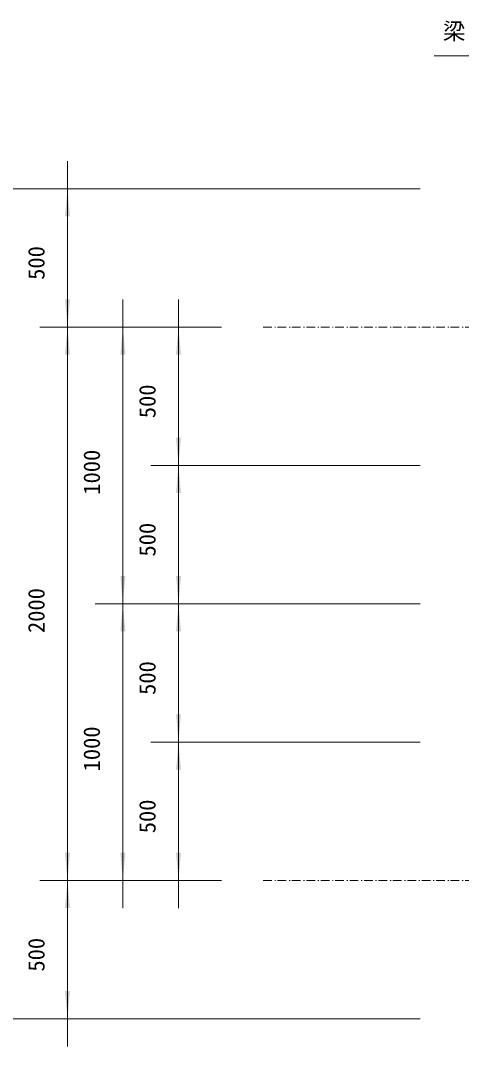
# Model space of a CAD drawing. Units: millimetres, scale not verified. Extents: x -9750 to 9750, y -6875 to 6875.
# Drawn here: x -7295 to -5702, y -3900 to -192 of the extents above; entities that cross this region are included whole.
import ezdxf
from ezdxf.enums import TextEntityAlignment as Align

# ---------------------------------------------------------------- set-up
doc = ezdxf.new("R2010")
doc.units = ezdxf.units.MM
doc.header["$LTSCALE"] = 50
doc.linetypes.add('USER6', pattern=[1.041641, 0.625, -0.208282, 0.069427, -0.138931])
doc.layers.add('0-1_IMPORTED', color=30, linetype='Continuous', lineweight=18)
doc.styles.add('ＭＳ ゴシック', font='')
doc.styles.get('ＭＳ ゴシック').set_extended_font_data('MS Gothic')

msp = doc.modelspace()

# ---------------------------------------------------------------- linework, layer by layer
at = {"layer": '0-1_IMPORTED', "color": 1}
for p, q in [((-7124.98, -700), (-7124.98, -800)), ((-5851, -800), (-7431, -800)), ((-5851, -800), (-7224.98, -800)), ((-7124.98, -800), (-7124.98, -1300)), ((-7124.98, -1200), (-7124.98, -1300)), ((-6924.97, -1300), (-6924.97, -1200)), ((-6724.1, -1200), (-6724.1, -1300)), ((-6568.5, -1300), (-7224.98, -1300)), ((-6568.5, -1300), (-7224.98, -1300)), ((-7124.98, -1300), (-7124.98, -1400)), ((-7124.98, -1300), (-7124.98, -3300)), ((-6568.5, -1300), (-7024.97, -1300)), ((-6924.97, -2300), (-6924.97, -1300)), ((-6568.5, -1300), (-6824.1, -1300)), ((-6724.1, -1300), (-6724.1, -1800)), ((-6724.1, -1700), (-6724.1, -1800)), ((-5851, -1800), (-6824.1, -1800)), ((-5851, -1800), (-6824.1, -1800)), ((-6724.1, -1800), (-6724.1, -1900)), ((-6724.1, -1800), (-6724.1, -2300)), ((-6924.97, -2300), (-6924.97, -2200)), ((-6724.1, -2200), (-6724.1, -2300)), ((-5851, -2300), (-7024.97, -2300)), ((-5851, -2300), (-7024.97, -2300)), ((-6924.97, -3300), (-6924.97, -2300)), ((-6924.97, -2400), (-6924.97, -2300)), ((-5851, -2300), (-6824.1, -2300)), ((-5851, -2300), (-6824.1, -2300)), ((-6724.1, -2300), (-6724.1, -2400)), ((-6724.1, -2300), (-6724.1, -2800)), ((-6724.1, -2700), (-6724.1, -2800)), ((-5851, -2800), (-6824.1, -2800)), ((-5851, -2800), (-6824.1, -2800)), ((-6724.1, -2800), (-6724.1, -2900)), ((-6724.1, -2800), (-6724.1, -3300)), ((-7124.98, -3200), (-7124.98, -3300)), ((-6568.5, -3300), (-7224.98, -3300)), ((-6568.5, -3300), (-7224.98, -3300)), ((-7124.98, -3300), (-7124.98, -3400)), ((-7124.98, -3300), (-7124.98, -3800)), ((-6568.5, -3300), (-7024.97, -3300)), ((-6924.97, -3400), (-6924.97, -3300)), ((-6568.5, -3300), (-6824.1, -3300)), ((-6724.1, -3300), (-6724.1, -3400)), ((-5851, -3800), (-7431, -3800)), ((-5851, -3800), (-7224.98, -3800)), ((-7124.98, -3800), (-7124.98, -3900))]:
    msp.add_line(p, q, dxfattribs=at)
at = {"layer": '0-1_IMPORTED', "color": 1, "linetype": 'USER6'}
for p, q in [((-6418.5, -1300), (3179, -1300)), ((-6418.5, -3300), (3179, -3300))]:
    msp.add_line(p, q, dxfattribs=at)
at = {"layer": '0-1_IMPORTED', "color": 1}
msp.add_lwpolyline([(-5801, -320), (-4881, -320), (-4376, -1275)], dxfattribs=at)
for points in [[(-7124.98, -800), (-7116.23, -899.99), (-7133.73, -899.99)], [(-7124.98, -1300), (-7133.73, -1200.01), (-7116.23, -1200.01)], [(-7124.98, -1300), (-7116.23, -1399.99), (-7133.73, -1399.99)], [(-6924.97, -1300), (-6916.22, -1399.99), (-6933.72, -1399.99)], [(-6724.1, -1300), (-6715.35, -1399.99), (-6732.84, -1399.99)], [(-6724.1, -1800), (-6732.84, -1700.01), (-6715.35, -1700.01)], [(-6724.1, -1800), (-6715.35, -1899.99), (-6732.84, -1899.99)], [(-6924.97, -2300), (-6933.72, -2200.01), (-6916.22, -2200.01)], [(-6724.1, -2300), (-6732.84, -2200.01), (-6715.35, -2200.01)], [(-6924.97, -2300), (-6916.22, -2399.99), (-6933.72, -2399.99)], [(-6724.1, -2300), (-6715.35, -2399.99), (-6732.84, -2399.99)], [(-6724.1, -2800), (-6732.84, -2700.01), (-6715.35, -2700.01)], [(-6724.1, -2800), (-6715.35, -2899.99), (-6732.84, -2899.99)], [(-7124.98, -3300), (-7133.73, -3200.01), (-7116.23, -3200.01)], [(-6924.97, -3300), (-6933.72, -3200.01), (-6916.22, -3200.01)], [(-6724.1, -3300), (-6732.84, -3200.01), (-6715.35, -3200.01)], [(-7124.98, -3300), (-7116.23, -3399.99), (-7133.73, -3399.99)], [(-7124.98, -3800), (-7133.73, -3700.01), (-7116.23, -3700.01)]]:
    msp.add_solid(points, dxfattribs=at)

# ---------------------------------------------------------------- texts
at = {"layer": '0-1_IMPORTED', "color": 7, "style": 'ＭＳ ゴシック'}
msp.add_text('梁 ESW200×100CH', height=59.71, dxfattribs=at).set_placement((-5769.33, -278.37), align=Align.BOTTOM_LEFT)
for s, p in [('500', (-7189.8, -1129.38)), ('500', (-6788.91, -1629.38)), ('1000', (-6989.79, -1905.83)), ('500', (-6788.91, -2129.38)), ('2000', (-7189.8, -2405.83)), ('500', (-6788.91, -2629.38)), ('1000', (-6989.79, -2905.83)), ('500', (-6788.91, -3129.38)), ('500', (-7189.8, -3629.38))]:
    msp.add_text(s, height=59.71, rotation=90, dxfattribs=at).set_placement(p, align=Align.BOTTOM_LEFT)

doc.saveas('drawing.dxf')
